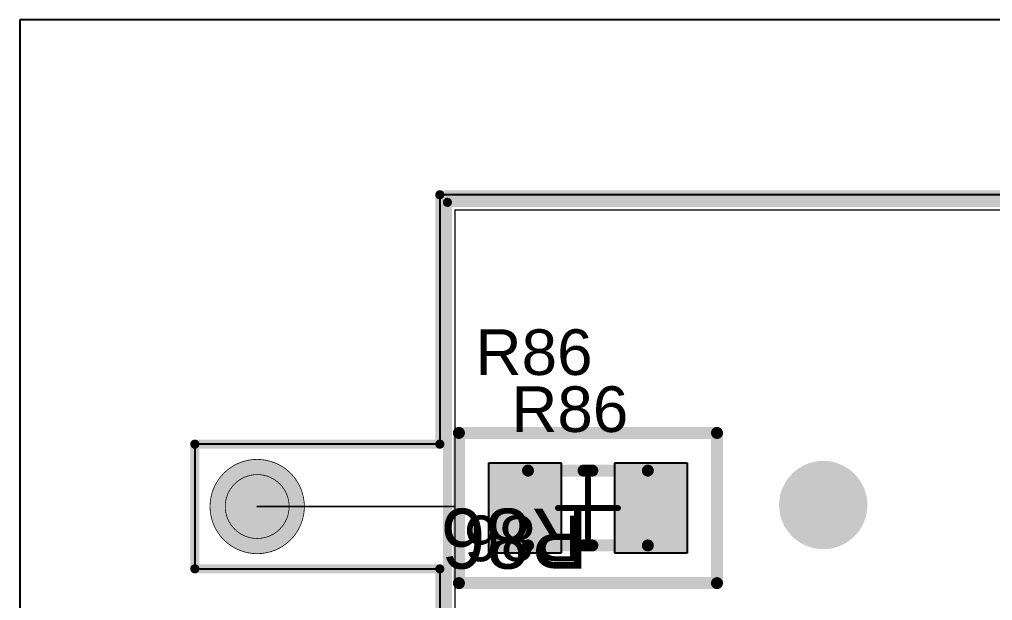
# Model space of a CAD drawing. Header units: millimetres. Extents: x 54 to 247, y 53 to 195.
# Drawn here: x 90.19 to 106.43, y 151.46 to 161.17 of the extents above; entities that cross this region are included whole.
import ezdxf

# ---------------------------------------------------------------- set-up
doc = ezdxf.new("R2010")
doc.units = ezdxf.units.MM
for name, color, linetype in [('BottomOverlay', 54, 'Continuous'), ('BottomSolder', 6, 'Continuous'), ('Mechanical10', 56, 'Continuous'), ('Mechanical11', 56, 'Continuous'), ('Mechanical12', 56, 'Continuous'), ('Mechanical13', 56, 'Continuous'), ('Mechanical14', 56, 'Continuous'), ('Mechanical15', 56, 'Continuous'), ('Mechanical4', 56, 'Continuous'), ('Mechanical5', 56, 'Continuous'), ('Mechanical6', 56, 'Continuous'), ('Mechanical8', 56, 'Continuous'), ('Mechanical9', 56, 'Continuous'), ('PadHoleLayer', 156, 'Continuous'), ('TopOverlay', 2, 'Continuous'), ('TopPaste', 8, 'Continuous'), ('TopSolder', 216, 'Continuous'), ('ViaHoleLayer', 16, 'Continuous')]:
    doc.layers.add(name, color=color, linetype=linetype)
doc.styles.add('Arial', font='arial.ttf', dxfattribs={"height": 0.2})

# ---------------------------------------------------------------- blocks, each defined once
blk = doc.blocks.new('RES_TUM5_OHM_B_215')
at = {"layer": 'BottomSolder'}
h = blk.add_hatch(color=6, dxfattribs=at)
edge = h.paths.add_edge_path()
edge.add_arc((28.702, 0), 0.7874, 0, 360)
at = {"layer": 'PadHoleLayer'}
h = blk.add_hatch(color=156, dxfattribs=at)
edge = h.paths.add_edge_path()
edge.add_arc((28.702, 0), 0.5334, 0, 360)
at = {"layer": 'TopSolder'}
h = blk.add_hatch(color=216, dxfattribs=at)
edge = h.paths.add_edge_path()
edge.add_arc((28.702, 0), 0.7874, 0, 360)
at = {"layer": 'BottomOverlay', "const_width": 0.1524}
for points in [[(25.527, 5.08), (25.527, -5.08)], [(25.527, -5.08), (3.175, -5.08)]]:
    blk.add_lwpolyline(points, dxfattribs=at)
at = {"layer": 'BottomOverlay', "const_width": 0.0762}
blk.add_lwpolyline([(25.4889, -5.08, 1), (25.5651, -5.08, 1)], format="xyb", close=True, dxfattribs=at)
blk.add_lwpolyline([(25.4889, -5.08, 1), (25.5651, -5.08, 1)], format="xyb", close=True, dxfattribs=at)
at = {"layer": 'Mechanical13', "const_width": 0.0254}
for points in [[(25.4, 4.953), (25.4, -4.953)], [(28.702, 0), (25.4, 0)], [(25.4, -4.953), (3.302, -4.953)]]:
    blk.add_lwpolyline(points, dxfattribs=at)
at = {"layer": 'Mechanical13', "const_width": 0.0127}
for points in [[(25.39365, 0, 1), (25.40635, 0, 1)], [(28.69565, 0, 1), (28.70835, 0, 1)], [(25.39365, -4.953, 1), (25.40635, -4.953, 1)], [(25.39365, -4.953, 1), (25.40635, -4.953, 1)]]:
    blk.add_lwpolyline(points, format="xyb", close=True, dxfattribs=at)
at = {"layer": 'Mechanical15'}
for p, q in [((25.654, 1.0414), (25.654, 5.207)), ((29.7434, 1.0414), (25.654, 1.0414)), ((29.7434, -1.0414), (29.7434, 1.0414)), ((25.654, -5.207), (25.654, -1.0414)), ((25.654, -1.0414), (29.7434, -1.0414)), ((3.048, -5.207), (25.654, -5.207))]:
    blk.add_line(p, q, dxfattribs=at)
at = {"layer": 'Mechanical15', "const_width": 0.1524}
for points in [[(25.654, 5.207), (25.654, 1.0414)], [(29.7434, 1.0414), (25.654, 1.0414)], [(29.7434, 1.0414), (29.7434, -1.0414)], [(25.654, -1.0414), (25.654, -5.207)], [(29.7434, -1.0414), (25.654, -1.0414)], [(25.654, -5.207), (3.048, -5.207)]]:
    blk.add_lwpolyline(points, dxfattribs=at)
at = {"layer": 'Mechanical15', "const_width": 0.0762}
for points in [[(25.6159, 1.0414, 1), (25.6921, 1.0414, 1)], [(25.6159, 1.0414, 1), (25.6921, 1.0414, 1)], [(29.7053, 1.0414, 1), (29.7815, 1.0414, 1)], [(29.7053, 1.0414, 1), (29.7815, 1.0414, 1)], [(25.6159, -1.0414, 1), (25.6921, -1.0414, 1)], [(25.6159, -1.0414, 1), (25.6921, -1.0414, 1)], [(29.7053, -1.0414, 1), (29.7815, -1.0414, 1)], [(29.7053, -1.0414, 1), (29.7815, -1.0414, 1)], [(25.6159, -5.207, 1), (25.6921, -5.207, 1)], [(25.6159, -5.207, 1), (25.6921, -5.207, 1)]]:
    blk.add_lwpolyline(points, format="xyb", close=True, dxfattribs=at)
at = {"layer": 'Mechanical4'}
for p, q in [((32.6644, -8.128), (32.6644, 8.128)), ((-3.9624, -8.128), (32.6644, -8.128))]:
    blk.add_line(p, q, dxfattribs=at)
blk = doc.blocks.new('V______CRCW0805__3_IPC_A_216')
at = {"layer": 'TopPaste'}
for points in [[(-1.654, 0.754), (-0.448, 0.754), (-0.448, -0.754), (-1.654, -0.754)], [(0.448, 0.754), (1.654, 0.754), (1.654, -0.754), (0.448, -0.754)]]:
    blk.add_hatch(color=8, dxfattribs=at).paths.add_polyline_path(points)
at = {"layer": 'TopSolder'}
for points in [[(-1.654, 0.754), (-0.448, 0.754), (-0.448, -0.754), (-1.654, -0.754)], [(0.448, 0.754), (1.654, 0.754), (1.654, -0.754), (0.448, -0.754)]]:
    blk.add_hatch(color=216, dxfattribs=at).paths.add_polyline_path(points)
at = {"layer": 'Mechanical10', "const_width": 0.2}
for points in [[(2.154, 1.254), (-2.154, 1.254)], [(-2.154, 1.254), (-2.154, -1.254)], [(2.154, 1.254), (2.154, -1.254)], [(2.154, -1.254), (-2.154, -1.254)]]:
    blk.add_lwpolyline(points, dxfattribs=at)
at = {"layer": 'Mechanical10', "const_width": 0.1}
for points in [[(-2.204, 1.254, 1), (-2.104, 1.254, 1)], [(-2.204, 1.254, 1), (-2.104, 1.254, 1)], [(2.104, 1.254, 1), (2.204, 1.254, 1)], [(2.104, 1.254, 1), (2.204, 1.254, 1)], [(-2.204, -1.254, 1), (-2.104, -1.254, 1)], [(-2.204, -1.254, 1), (-2.104, -1.254, 1)], [(2.104, -1.254, 1), (2.204, -1.254, 1)], [(2.104, -1.254, 1), (2.204, -1.254, 1)]]:
    blk.add_lwpolyline(points, format="xyb", close=True, dxfattribs=at)
at = {"layer": 'Mechanical12', "const_width": 0.2}
for points in [[(1, 0.625), (-1, 0.625)], [(-1, 0.625), (-1, -0.625)], [(1, 0.625), (1, -0.625)], [(1, -0.625), (-1, -0.625)]]:
    blk.add_lwpolyline(points, dxfattribs=at)
at = {"layer": 'Mechanical12', "const_width": 0.1}
for points in [[(-1.05, 0.625, 1), (-0.95, 0.625, 1)], [(-1.05, 0.625, 1), (-0.95, 0.625, 1)], [(0.95, 0.625, 1), (1.05, 0.625, 1)], [(0.95, 0.625, 1), (1.05, 0.625, 1)], [(-1.05, -0.625, 1), (-0.95, -0.625, 1)], [(-1.05, -0.625, 1), (-0.95, -0.625, 1)], [(0.95, -0.625, 1), (1.05, -0.625, 1)], [(0.95, -0.625, 1), (1.05, -0.625, 1)]]:
    blk.add_lwpolyline(points, format="xyb", close=True, dxfattribs=at)
at = {"layer": 'Mechanical15'}
for points, const_width in [([(2.154, 1.254), (-2.154, 1.254)], 0.2), ([(-2.154, 1.254), (-2.154, -1.254)], 0.2), ([(2.154, 1.254), (2.154, -1.254)], 0.2), ([(0, 0.5), (0, -0.5)], 0.1), ([(0.5, 0), (-0.5, 0)], 0.1), ([(2.154, -1.254), (-2.154, -1.254)], 0.2)]:
    blk.add_lwpolyline(points, dxfattribs=dict(at, const_width=const_width))
for points, const_width in [([(-2.204, 1.254, 1), (-2.104, 1.254, 1)], 0.1), ([(-2.204, 1.254, 1), (-2.104, 1.254, 1)], 0.1), ([(2.104, 1.254, 1), (2.204, 1.254, 1)], 0.1), ([(2.104, 1.254, 1), (2.204, 1.254, 1)], 0.1), ([(-0.025, 0.5, 1), (0.025, 0.5, 1)], 0.05), ([(-0.525, 0, 1), (-0.475, 0, 1)], 0.05), ([(0.475, 0, 1), (0.525, 0, 1)], 0.05), ([(-0.025, -0.5, 1), (0.025, -0.5, 1)], 0.05), ([(-2.204, -1.254, 1), (-2.104, -1.254, 1)], 0.1), ([(-2.204, -1.254, 1), (-2.104, -1.254, 1)], 0.1), ([(2.104, -1.254, 1), (2.204, -1.254, 1)], 0.1), ([(2.104, -1.254, 1), (2.204, -1.254, 1)], 0.1)]:
    blk.add_lwpolyline(points, format="xyb", close=True, dxfattribs=dict(at, const_width=const_width))
at = {"layer": 'TopOverlay', "const_width": 0.2}
for points in [[(0.073, 0.625), (-0.073, 0.625)], [(0.073, -0.625), (-0.073, -0.625)]]:
    blk.add_lwpolyline(points, dxfattribs=at)
at = {"layer": 'TopOverlay', "const_width": 0.1}
for points in [[(-0.123, 0.625, 1), (-0.023, 0.625, 1)], [(0.023, 0.625, 1), (0.123, 0.625, 1)], [(-0.123, -0.625, 1), (-0.023, -0.625, 1)], [(0.023, -0.625, 1), (0.123, -0.625, 1)]]:
    blk.add_lwpolyline(points, format="xyb", close=True, dxfattribs=at)
at = {"layer": 'Mechanical10'}
blk.add_text('R86', height=1, dxfattribs=at).set_placement((0, 0.011))

msp = doc.modelspace()

# ---------------------------------------------------------------- hatches: boundary and pattern name
at = {"layer": 'BottomSolder'}
h = msp.add_hatch(color=6, dxfattribs=at)
edge = h.paths.add_edge_path()
edge.add_arc((103.607, 153.06), 0.737, 0, 360)
at = {"layer": 'Mechanical14'}
h = msp.add_hatch(color=56, dxfattribs=at)
edge = h.paths.add_edge_path()
edge.add_arc((97.333, 158.115), 0.0381, 0, 360)
h = msp.add_hatch(color=56, dxfattribs=at)
edge = h.paths.add_edge_path()
edge.add_arc((97.333, 158.115), 0.0381, 0, 360)
at = {"layer": 'Mechanical4'}
h = msp.add_hatch(color=56, dxfattribs=at)
edge = h.paths.add_edge_path()
edge.add_arc((97.206, 158.242), 0.0381, 0, 360)
h = msp.add_hatch(color=56, dxfattribs=at)
edge = h.paths.add_edge_path()
edge.add_arc((97.206, 158.242), 0.0381, 0, 360)
h = msp.add_hatch(color=56, dxfattribs=at)
edge = h.paths.add_edge_path()
edge.add_arc((97.525, 154.264), 0.05, 0, 360)
h = msp.add_hatch(color=56, dxfattribs=at)
edge = h.paths.add_edge_path()
edge.add_arc((97.525, 154.264), 0.05, 0, 360)
h = msp.add_hatch(color=56, dxfattribs=at)
edge = h.paths.add_edge_path()
edge.add_arc((97.525, 154.264), 0.05, 0, 360)
h = msp.add_hatch(color=56, dxfattribs=at)
edge = h.paths.add_edge_path()
edge.add_arc((97.525, 154.264), 0.05, 0, 360)
h = msp.add_hatch(color=56, dxfattribs=at)
edge = h.paths.add_edge_path()
edge.add_arc((101.833, 154.264), 0.05, 0, 360)
h = msp.add_hatch(color=56, dxfattribs=at)
edge = h.paths.add_edge_path()
edge.add_arc((101.833, 154.264), 0.05, 0, 360)
h = msp.add_hatch(color=56, dxfattribs=at)
edge = h.paths.add_edge_path()
edge.add_arc((101.833, 154.264), 0.05, 0, 360)
h = msp.add_hatch(color=56, dxfattribs=at)
edge = h.paths.add_edge_path()
edge.add_arc((101.833, 154.264), 0.05, 0, 360)
h = msp.add_hatch(color=56, dxfattribs=at)
edge = h.paths.add_edge_path()
edge.add_arc((93.116, 154.076), 0.0381, 0, 360)
h = msp.add_hatch(color=56, dxfattribs=at)
edge = h.paths.add_edge_path()
edge.add_arc((93.116, 154.076), 0.0381, 0, 360)
h = msp.add_hatch(color=56, dxfattribs=at)
edge = h.paths.add_edge_path()
edge.add_arc((97.206, 154.076), 0.0381, 0, 360)
h = msp.add_hatch(color=56, dxfattribs=at)
edge = h.paths.add_edge_path()
edge.add_arc((97.206, 154.076), 0.0381, 0, 360)
h = msp.add_hatch(color=56, dxfattribs=at)
edge = h.paths.add_edge_path()
edge.add_arc((93.116, 151.994), 0.0381, 0, 360)
h = msp.add_hatch(color=56, dxfattribs=at)
edge = h.paths.add_edge_path()
edge.add_arc((93.116, 151.994), 0.0381, 0, 360)
h = msp.add_hatch(color=56, dxfattribs=at)
edge = h.paths.add_edge_path()
edge.add_arc((97.206, 151.994), 0.0381, 0, 360)
h = msp.add_hatch(color=56, dxfattribs=at)
edge = h.paths.add_edge_path()
edge.add_arc((97.206, 151.994), 0.0381, 0, 360)
h = msp.add_hatch(color=56, dxfattribs=at)
edge = h.paths.add_edge_path()
edge.add_arc((97.525, 151.756), 0.05, 0, 360)
h = msp.add_hatch(color=56, dxfattribs=at)
edge = h.paths.add_edge_path()
edge.add_arc((97.525, 151.756), 0.05, 0, 360)
h = msp.add_hatch(color=56, dxfattribs=at)
edge = h.paths.add_edge_path()
edge.add_arc((97.525, 151.756), 0.05, 0, 360)
h = msp.add_hatch(color=56, dxfattribs=at)
edge = h.paths.add_edge_path()
edge.add_arc((97.525, 151.756), 0.05, 0, 360)
h = msp.add_hatch(color=56, dxfattribs=at)
edge = h.paths.add_edge_path()
edge.add_arc((101.833, 151.756), 0.05, 0, 360)
h = msp.add_hatch(color=56, dxfattribs=at)
edge = h.paths.add_edge_path()
edge.add_arc((101.833, 151.756), 0.05, 0, 360)
h = msp.add_hatch(color=56, dxfattribs=at)
edge = h.paths.add_edge_path()
edge.add_arc((101.833, 151.756), 0.05, 0, 360)
h = msp.add_hatch(color=56, dxfattribs=at)
edge = h.paths.add_edge_path()
edge.add_arc((101.833, 151.756), 0.05, 0, 360)
at = {"layer": 'Mechanical5'}
h = msp.add_hatch(color=56, dxfattribs=at)
edge = h.paths.add_edge_path()
edge.add_arc((97.46, 157.988), 0.00635, 0, 360)
h = msp.add_hatch(color=56, dxfattribs=at)
edge = h.paths.add_edge_path()
edge.add_arc((97.46, 157.988), 0.00635, 0, 360)
h = msp.add_hatch(color=56, dxfattribs=at)
edge = h.paths.add_edge_path()
edge.add_arc((94.158, 153.035), 0.00635, 0, 360)
h = msp.add_hatch(color=56, dxfattribs=at)
edge = h.paths.add_edge_path()
edge.add_arc((97.46, 153.035), 0.00635, 0, 360)
at = {"layer": 'Mechanical6'}
h = msp.add_hatch(color=56, dxfattribs=at)
edge = h.paths.add_edge_path()
edge.add_arc((99.606, 153.635), 0.05, 0, 360)
h = msp.add_hatch(color=56, dxfattribs=at)
edge = h.paths.add_edge_path()
edge.add_arc((99.752, 153.635), 0.05, 0, 360)
h = msp.add_hatch(color=56, dxfattribs=at)
edge = h.paths.add_edge_path()
edge.add_arc((99.606, 152.385), 0.05, 0, 360)
h = msp.add_hatch(color=56, dxfattribs=at)
edge = h.paths.add_edge_path()
edge.add_arc((99.752, 152.385), 0.05, 0, 360)
at = {"layer": 'Mechanical8'}
h = msp.add_hatch(color=56, dxfattribs=at)
edge = h.paths.add_edge_path()
edge.add_arc((98.679, 153.635), 0.05, 0, 360)
h = msp.add_hatch(color=56, dxfattribs=at)
edge = h.paths.add_edge_path()
edge.add_arc((98.679, 153.635), 0.05, 0, 360)
h = msp.add_hatch(color=56, dxfattribs=at)
edge = h.paths.add_edge_path()
edge.add_arc((100.679, 153.635), 0.05, 0, 360)
h = msp.add_hatch(color=56, dxfattribs=at)
edge = h.paths.add_edge_path()
edge.add_arc((100.679, 153.635), 0.05, 0, 360)
h = msp.add_hatch(color=56, dxfattribs=at)
edge = h.paths.add_edge_path()
edge.add_arc((98.679, 152.385), 0.05, 0, 360)
h = msp.add_hatch(color=56, dxfattribs=at)
edge = h.paths.add_edge_path()
edge.add_arc((98.679, 152.385), 0.05, 0, 360)
h = msp.add_hatch(color=56, dxfattribs=at)
edge = h.paths.add_edge_path()
edge.add_arc((100.679, 152.385), 0.05, 0, 360)
h = msp.add_hatch(color=56, dxfattribs=at)
edge = h.paths.add_edge_path()
edge.add_arc((100.679, 152.385), 0.05, 0, 360)
at = {"layer": 'PadHoleLayer'}
h = msp.add_hatch(color=156, dxfattribs=at)
edge = h.paths.add_edge_path()
edge.add_arc((97.206, 158.242), 0.0381, 0, 360)
h = msp.add_hatch(color=156, dxfattribs=at)
edge = h.paths.add_edge_path()
edge.add_arc((97.206, 158.242), 0.0381, 0, 360)
h = msp.add_hatch(color=156, dxfattribs=at)
edge = h.paths.add_edge_path()
edge.add_arc((97.333, 158.115), 0.0381, 0, 360)
h = msp.add_hatch(color=156, dxfattribs=at)
edge = h.paths.add_edge_path()
edge.add_arc((97.333, 158.115), 0.0381, 0, 360)
h = msp.add_hatch(color=156, dxfattribs=at)
edge = h.paths.add_edge_path()
edge.add_arc((97.46, 157.988), 0.00635, 0, 360)
h = msp.add_hatch(color=156, dxfattribs=at)
edge = h.paths.add_edge_path()
edge.add_arc((97.46, 157.988), 0.00635, 0, 360)
h = msp.add_hatch(color=156, dxfattribs=at)
edge = h.paths.add_edge_path()
edge.add_arc((97.525, 154.264), 0.05, 0, 360)
h = msp.add_hatch(color=156, dxfattribs=at)
edge = h.paths.add_edge_path()
edge.add_arc((97.525, 154.264), 0.05, 0, 360)
h = msp.add_hatch(color=156, dxfattribs=at)
edge = h.paths.add_edge_path()
edge.add_arc((97.525, 154.264), 0.05, 0, 360)
h = msp.add_hatch(color=156, dxfattribs=at)
edge = h.paths.add_edge_path()
edge.add_arc((97.525, 154.264), 0.05, 0, 360)
h = msp.add_hatch(color=156, dxfattribs=at)
edge = h.paths.add_edge_path()
edge.add_arc((101.833, 154.264), 0.05, 0, 360)
h = msp.add_hatch(color=156, dxfattribs=at)
edge = h.paths.add_edge_path()
edge.add_arc((101.833, 154.264), 0.05, 0, 360)
h = msp.add_hatch(color=156, dxfattribs=at)
edge = h.paths.add_edge_path()
edge.add_arc((101.833, 154.264), 0.05, 0, 360)
h = msp.add_hatch(color=156, dxfattribs=at)
edge = h.paths.add_edge_path()
edge.add_arc((101.833, 154.264), 0.05, 0, 360)
h = msp.add_hatch(color=156, dxfattribs=at)
edge = h.paths.add_edge_path()
edge.add_arc((93.116, 154.076), 0.0381, 0, 360)
h = msp.add_hatch(color=156, dxfattribs=at)
edge = h.paths.add_edge_path()
edge.add_arc((93.116, 154.076), 0.0381, 0, 360)
h = msp.add_hatch(color=156, dxfattribs=at)
edge = h.paths.add_edge_path()
edge.add_arc((97.206, 154.076), 0.0381, 0, 360)
h = msp.add_hatch(color=156, dxfattribs=at)
edge = h.paths.add_edge_path()
edge.add_arc((97.206, 154.076), 0.0381, 0, 360)
h = msp.add_hatch(color=156, dxfattribs=at)
edge = h.paths.add_edge_path()
edge.add_arc((98.679, 153.635), 0.05, 0, 360)
h = msp.add_hatch(color=156, dxfattribs=at)
edge = h.paths.add_edge_path()
edge.add_arc((98.679, 153.635), 0.05, 0, 360)
h = msp.add_hatch(color=156, dxfattribs=at)
edge = h.paths.add_edge_path()
edge.add_arc((99.606, 153.635), 0.05, 0, 360)
h = msp.add_hatch(color=156, dxfattribs=at)
edge = h.paths.add_edge_path()
edge.add_arc((99.752, 153.635), 0.05, 0, 360)
h = msp.add_hatch(color=156, dxfattribs=at)
edge = h.paths.add_edge_path()
edge.add_arc((100.679, 153.635), 0.05, 0, 360)
h = msp.add_hatch(color=156, dxfattribs=at)
edge = h.paths.add_edge_path()
edge.add_arc((100.679, 153.635), 0.05, 0, 360)
h = msp.add_hatch(color=156, dxfattribs=at)
edge = h.paths.add_edge_path()
edge.add_arc((94.158, 153.035), 0.00635, 0, 360)
h = msp.add_hatch(color=156, dxfattribs=at)
edge = h.paths.add_edge_path()
edge.add_arc((97.46, 153.035), 0.00635, 0, 360)
h = msp.add_hatch(color=156, dxfattribs=at)
edge = h.paths.add_edge_path()
edge.add_arc((98.679, 152.385), 0.05, 0, 360)
h = msp.add_hatch(color=156, dxfattribs=at)
edge = h.paths.add_edge_path()
edge.add_arc((98.679, 152.385), 0.05, 0, 360)
h = msp.add_hatch(color=156, dxfattribs=at)
edge = h.paths.add_edge_path()
edge.add_arc((99.606, 152.385), 0.05, 0, 360)
h = msp.add_hatch(color=156, dxfattribs=at)
edge = h.paths.add_edge_path()
edge.add_arc((99.752, 152.385), 0.05, 0, 360)
h = msp.add_hatch(color=156, dxfattribs=at)
edge = h.paths.add_edge_path()
edge.add_arc((100.679, 152.385), 0.05, 0, 360)
h = msp.add_hatch(color=156, dxfattribs=at)
edge = h.paths.add_edge_path()
edge.add_arc((100.679, 152.385), 0.05, 0, 360)
h = msp.add_hatch(color=156, dxfattribs=at)
edge = h.paths.add_edge_path()
edge.add_arc((93.116, 151.994), 0.0381, 0, 360)
h = msp.add_hatch(color=156, dxfattribs=at)
edge = h.paths.add_edge_path()
edge.add_arc((93.116, 151.994), 0.0381, 0, 360)
h = msp.add_hatch(color=156, dxfattribs=at)
edge = h.paths.add_edge_path()
edge.add_arc((97.206, 151.994), 0.0381, 0, 360)
h = msp.add_hatch(color=156, dxfattribs=at)
edge = h.paths.add_edge_path()
edge.add_arc((97.206, 151.994), 0.0381, 0, 360)
h = msp.add_hatch(color=156, dxfattribs=at)
edge = h.paths.add_edge_path()
edge.add_arc((97.525, 151.756), 0.05, 0, 360)
h = msp.add_hatch(color=156, dxfattribs=at)
edge = h.paths.add_edge_path()
edge.add_arc((97.525, 151.756), 0.05, 0, 360)
h = msp.add_hatch(color=156, dxfattribs=at)
edge = h.paths.add_edge_path()
edge.add_arc((97.525, 151.756), 0.05, 0, 360)
h = msp.add_hatch(color=156, dxfattribs=at)
edge = h.paths.add_edge_path()
edge.add_arc((97.525, 151.756), 0.05, 0, 360)
h = msp.add_hatch(color=156, dxfattribs=at)
edge = h.paths.add_edge_path()
edge.add_arc((101.833, 151.756), 0.05, 0, 360)
h = msp.add_hatch(color=156, dxfattribs=at)
edge = h.paths.add_edge_path()
edge.add_arc((101.833, 151.756), 0.05, 0, 360)
h = msp.add_hatch(color=156, dxfattribs=at)
edge = h.paths.add_edge_path()
edge.add_arc((101.833, 151.756), 0.05, 0, 360)
h = msp.add_hatch(color=156, dxfattribs=at)
edge = h.paths.add_edge_path()
edge.add_arc((101.833, 151.756), 0.05, 0, 360)
at = {"layer": 'TopSolder'}
h = msp.add_hatch(color=216, dxfattribs=at)
edge = h.paths.add_edge_path()
edge.add_arc((103.607, 153.06), 0.737, 0, 360)
at = {"layer": 'ViaHoleLayer'}
h = msp.add_hatch(color=16, dxfattribs=at)
edge = h.paths.add_edge_path()
edge.add_arc((103.607, 153.06), 0.356, 0, 360)

# ---------------------------------------------------------------- linework, layer by layer
at = {"layer": 'Mechanical10'}
for p, q in [((98.025, 152.255), (98.025, 153.764)), ((98.025, 153.764), (99.231, 153.764)), ((99.231, 153.764), (99.231, 152.255)), ((100.127, 152.255), (100.127, 153.764)), ((100.127, 153.764), (101.333, 153.764)), ((101.333, 153.764), (101.333, 152.255)), ((99.231, 152.255), (98.025, 152.255)), ((101.333, 152.255), (100.127, 152.255))]:
    msp.add_line(p, q, dxfattribs=at)
for points, const_width in [([(94.945, 153.035, 1), (93.37, 153.035, 1)], 0.0127), ([(93.367, 153.035, 1), (93.374, 153.035, 1)], 0.00635), ([(94.942, 153.035, 1), (94.948, 153.035, 1)], 0.00635)]:
    msp.add_lwpolyline(points, format="xyb", close=True, dxfattribs=dict(at, const_width=const_width))
at = {"layer": 'Mechanical11'}
for points, const_width in [([(94.945, 153.035, 1), (93.37, 153.035, 1)], 0.0127), ([(93.367, 153.035, 1), (93.374, 153.035, 1)], 0.00635), ([(94.942, 153.035, 1), (94.948, 153.035, 1)], 0.00635)]:
    msp.add_lwpolyline(points, format="xyb", close=True, dxfattribs=dict(at, const_width=const_width))
at = {"layer": 'Mechanical12'}
for points, const_width in [([(94.691, 153.035, 1), (93.624, 153.035, 1)], 0.0127), ([(93.621, 153.035, 1), (93.628, 153.035, 1)], 0.00635), ([(94.688, 153.035, 1), (94.694, 153.035, 1)], 0.00635)]:
    msp.add_lwpolyline(points, format="xyb", close=True, dxfattribs=dict(at, const_width=const_width))
at = {"layer": 'Mechanical14', "const_width": 0.152}
for points in [[(97.333, 158.115), (119.685, 158.115)], [(97.333, 147.955), (97.333, 158.115)]]:
    msp.add_lwpolyline(points, dxfattribs=at)
at = {"layer": 'Mechanical14', "const_width": 0.0762}
msp.add_lwpolyline([(97.295, 158.115, 1), (97.371, 158.115, 1)], format="xyb", close=True, dxfattribs=at)
msp.add_lwpolyline([(97.295, 158.115, 1), (97.371, 158.115, 1)], format="xyb", close=True, dxfattribs=at)
at = {"layer": 'Mechanical4'}
for points, const_width in [([(97.206, 154.076), (97.206, 158.242)], 0.152), ([(97.206, 158.242), (119.812, 158.242)], 0.152), ([(97.206, 154.076), (97.206, 158.242)], 0.0127), ([(97.206, 158.242), (119.812, 158.242)], 0.0127), ([(97.525, 151.756), (97.525, 154.264)], 0.2), ([(97.525, 154.264), (101.833, 154.264)], 0.2), ([(97.525, 151.756), (97.525, 154.264)], 0.2), ([(97.525, 154.264), (101.833, 154.264)], 0.2), ([(101.833, 151.756), (101.833, 154.264)], 0.2), ([(101.833, 151.756), (101.833, 154.264)], 0.2), ([(93.116, 151.994), (93.116, 154.076)], 0.152), ([(93.116, 154.076), (97.206, 154.076)], 0.152), ([(93.116, 151.994), (93.116, 154.076)], 0.0127), ([(93.116, 154.076), (97.206, 154.076)], 0.0127), ([(99.679, 152.51), (99.679, 153.51)], 0.1), ([(99.179, 153.01), (100.179, 153.01)], 0.1), ([(93.116, 151.994), (97.206, 151.994)], 0.152), ([(97.206, 147.828), (97.206, 151.994)], 0.152), ([(93.116, 151.994), (97.206, 151.994)], 0.0127), ([(97.206, 147.828), (97.206, 151.994)], 0.0127), ([(97.525, 151.756), (101.833, 151.756)], 0.2), ([(97.525, 151.756), (101.833, 151.756)], 0.2)]:
    msp.add_lwpolyline(points, dxfattribs=dict(at, const_width=const_width))
for points, const_width in [([(97.168, 158.242, 1), (97.244, 158.242, 1)], 0.0762), ([(97.168, 158.242, 1), (97.244, 158.242, 1)], 0.0762), ([(97.203, 158.242, 1), (97.209, 158.242, 1)], 0.00635), ([(97.203, 158.242, 1), (97.209, 158.242, 1)], 0.00635), ([(97.475, 154.264, 1), (97.575, 154.264, 1)], 0.1), ([(97.475, 154.264, 1), (97.575, 154.264, 1)], 0.1), ([(97.475, 154.264, 1), (97.575, 154.264, 1)], 0.1), ([(97.475, 154.264, 1), (97.575, 154.264, 1)], 0.1), ([(101.783, 154.264, 1), (101.883, 154.264, 1)], 0.1), ([(101.783, 154.264, 1), (101.883, 154.264, 1)], 0.1), ([(101.783, 154.264, 1), (101.883, 154.264, 1)], 0.1), ([(101.783, 154.264, 1), (101.883, 154.264, 1)], 0.1), ([(93.078, 154.076, 1), (93.154, 154.076, 1)], 0.0762), ([(93.078, 154.076, 1), (93.154, 154.076, 1)], 0.0762), ([(93.113, 154.076, 1), (93.12, 154.076, 1)], 0.00635), ([(93.113, 154.076, 1), (93.12, 154.076, 1)], 0.00635), ([(97.168, 154.076, 1), (97.244, 154.076, 1)], 0.0762), ([(97.168, 154.076, 1), (97.244, 154.076, 1)], 0.0762), ([(97.203, 154.076, 1), (97.209, 154.076, 1)], 0.00635), ([(97.203, 154.076, 1), (97.209, 154.076, 1)], 0.00635), ([(99.654, 153.51, 1), (99.704, 153.51, 1)], 0.05), ([(99.642, 153.51, 1), (99.667, 153.51, 1)], 0.025), ([(99.642, 153.51, 1), (99.667, 153.51, 1)], 0.025), ([(99.692, 153.51, 1), (99.717, 153.51, 1)], 0.025), ([(99.692, 153.51, 1), (99.717, 153.51, 1)], 0.025), ([(99.154, 153.01, 1), (99.204, 153.01, 1)], 0.05), ([(99.142, 153.01, 1), (99.167, 153.01, 1)], 0.025), ([(99.142, 153.01, 1), (99.167, 153.01, 1)], 0.025), ([(99.192, 153.01, 1), (99.217, 153.01, 1)], 0.025), ([(99.192, 153.01, 1), (99.217, 153.01, 1)], 0.025), ([(100.154, 153.01, 1), (100.204, 153.01, 1)], 0.05), ([(100.142, 153.01, 1), (100.167, 153.01, 1)], 0.025), ([(100.142, 153.01, 1), (100.167, 153.01, 1)], 0.025), ([(100.192, 153.01, 1), (100.217, 153.01, 1)], 0.025), ([(100.192, 153.01, 1), (100.217, 153.01, 1)], 0.025), ([(99.654, 152.51, 1), (99.704, 152.51, 1)], 0.05), ([(99.642, 152.51, 1), (99.667, 152.51, 1)], 0.025), ([(99.642, 152.51, 1), (99.667, 152.51, 1)], 0.025), ([(99.692, 152.51, 1), (99.717, 152.51, 1)], 0.025), ([(99.692, 152.51, 1), (99.717, 152.51, 1)], 0.025), ([(93.078, 151.994, 1), (93.154, 151.994, 1)], 0.0762), ([(93.078, 151.994, 1), (93.154, 151.994, 1)], 0.0762), ([(97.168, 151.994, 1), (97.244, 151.994, 1)], 0.0762), ([(97.168, 151.994, 1), (97.244, 151.994, 1)], 0.0762), ([(93.113, 151.994, 1), (93.12, 151.994, 1)], 0.00635), ([(93.113, 151.994, 1), (93.12, 151.994, 1)], 0.00635), ([(97.203, 151.994, 1), (97.209, 151.994, 1)], 0.00635), ([(97.203, 151.994, 1), (97.209, 151.994, 1)], 0.00635), ([(97.475, 151.756, 1), (97.575, 151.756, 1)], 0.1), ([(97.475, 151.756, 1), (97.575, 151.756, 1)], 0.1), ([(97.475, 151.756, 1), (97.575, 151.756, 1)], 0.1), ([(97.475, 151.756, 1), (97.575, 151.756, 1)], 0.1), ([(101.783, 151.756, 1), (101.883, 151.756, 1)], 0.1), ([(101.783, 151.756, 1), (101.883, 151.756, 1)], 0.1), ([(101.783, 151.756, 1), (101.883, 151.756, 1)], 0.1), ([(101.783, 151.756, 1), (101.883, 151.756, 1)], 0.1)]:
    msp.add_lwpolyline(points, format="xyb", close=True, dxfattribs=dict(at, const_width=const_width))
at = {"layer": 'Mechanical4', "const_width": 0.05}
for points in [[(99.654, 153.51, -1), (99.704, 153.51)], [(99.704, 153.51, -1), (99.654, 153.51)], [(99.154, 153.01, -1), (99.204, 153.01)], [(99.204, 153.01, -1), (99.154, 153.01)], [(100.154, 153.01, -1), (100.204, 153.01)], [(100.204, 153.01, -1), (100.154, 153.01)], [(99.654, 152.51, -1), (99.704, 152.51)], [(99.704, 152.51, -1), (99.654, 152.51)]]:
    msp.add_lwpolyline(points, format="xyb", dxfattribs=at)
at = {"layer": 'Mechanical5', "const_width": 0.0254}
for points in [[(97.46, 157.988), (119.558, 157.988)], [(97.46, 148.082), (97.46, 157.988)], [(94.158, 153.035), (97.46, 153.035)]]:
    msp.add_lwpolyline(points, dxfattribs=at)
at = {"layer": 'Mechanical5', "const_width": 0.0127}
for points in [[(97.453, 157.988, 1), (97.466, 157.988, 1)], [(97.453, 157.988, 1), (97.466, 157.988, 1)], [(94.151, 153.035, 1), (94.164, 153.035, 1)], [(97.453, 153.035, 1), (97.466, 153.035, 1)]]:
    msp.add_lwpolyline(points, format="xyb", close=True, dxfattribs=at)
at = {"layer": 'Mechanical6', "const_width": 0.2}
for points in [[(99.606, 153.635), (99.752, 153.635)], [(99.606, 152.385), (99.752, 152.385)]]:
    msp.add_lwpolyline(points, dxfattribs=at)
at = {"layer": 'Mechanical6', "const_width": 0.1}
for points in [[(99.556, 153.635, 1), (99.656, 153.635, 1)], [(99.702, 153.635, 1), (99.802, 153.635, 1)], [(99.556, 152.385, 1), (99.656, 152.385, 1)], [(99.702, 152.385, 1), (99.802, 152.385, 1)]]:
    msp.add_lwpolyline(points, format="xyb", close=True, dxfattribs=at)
at = {"layer": 'Mechanical8'}
for p, q in [((98.025, 152.255), (98.025, 153.764)), ((98.025, 153.764), (99.231, 153.764)), ((99.231, 153.764), (99.231, 152.255)), ((100.127, 152.255), (100.127, 153.764)), ((100.127, 153.764), (101.333, 153.764)), ((101.333, 153.764), (101.333, 152.255)), ((99.231, 152.255), (98.025, 152.255)), ((101.333, 152.255), (100.127, 152.255))]:
    msp.add_line(p, q, dxfattribs=at)
at = {"layer": 'Mechanical8', "const_width": 0.2}
for points in [[(98.679, 152.385), (98.679, 153.635)], [(98.679, 153.635), (100.679, 153.635)], [(100.679, 152.385), (100.679, 153.635)], [(98.679, 152.385), (100.679, 152.385)]]:
    msp.add_lwpolyline(points, dxfattribs=at)
at = {"layer": 'Mechanical8', "const_width": 0.1}
for points in [[(98.629, 153.635, 1), (98.729, 153.635, 1)], [(98.629, 153.635, 1), (98.729, 153.635, 1)], [(100.629, 153.635, 1), (100.729, 153.635, 1)], [(100.629, 153.635, 1), (100.729, 153.635, 1)], [(98.629, 152.385, 1), (98.729, 152.385, 1)], [(98.629, 152.385, 1), (98.729, 152.385, 1)], [(100.629, 152.385, 1), (100.729, 152.385, 1)], [(100.629, 152.385, 1), (100.729, 152.385, 1)]]:
    msp.add_lwpolyline(points, format="xyb", close=True, dxfattribs=at)
at = {"layer": 'Mechanical9', "const_width": 0.0127}
for points in [[(90.195, 161.163), (126.822, 161.163)], [(90.195, 144.907), (90.195, 161.163)]]:
    msp.add_lwpolyline(points, dxfattribs=at)
at = {"layer": 'Mechanical9', "const_width": 0.00635}
msp.add_lwpolyline([(90.192, 161.163, 1), (90.199, 161.163, 1)], format="xyb", close=True, dxfattribs=at)
msp.add_lwpolyline([(90.192, 161.163, 1), (90.199, 161.163, 1)], format="xyb", close=True, dxfattribs=at)

# ---------------------------------------------------------------- block references
at = {"rotation": 180}
for name, p in [('RES_TUM5_OHM_B_215', (122.86, 153.035)), ('V______CRCW0805__3_IPC_A_216', (99.679, 153.01))]:
    msp.add_blockref(name, p, dxfattribs=at)

# ---------------------------------------------------------------- texts
at = {"layer": 'Mechanical4', "style": 'Arial'}
msp.add_text('R86', height=0.762, rotation=180, dxfattribs=at).set_placement((99.565, 152.884))
at = {"layer": 'Mechanical6', "style": 'Arial'}
msp.add_text('R86', height=0.762, dxfattribs=at).set_placement((97.803, 155.232))
at = {"layer": 'TopOverlay', "style": 'Arial'}
msp.add_text('R86', height=0.762, dxfattribs=at).set_placement((98.4, 154.28))

doc.saveas('drawing.dxf')
